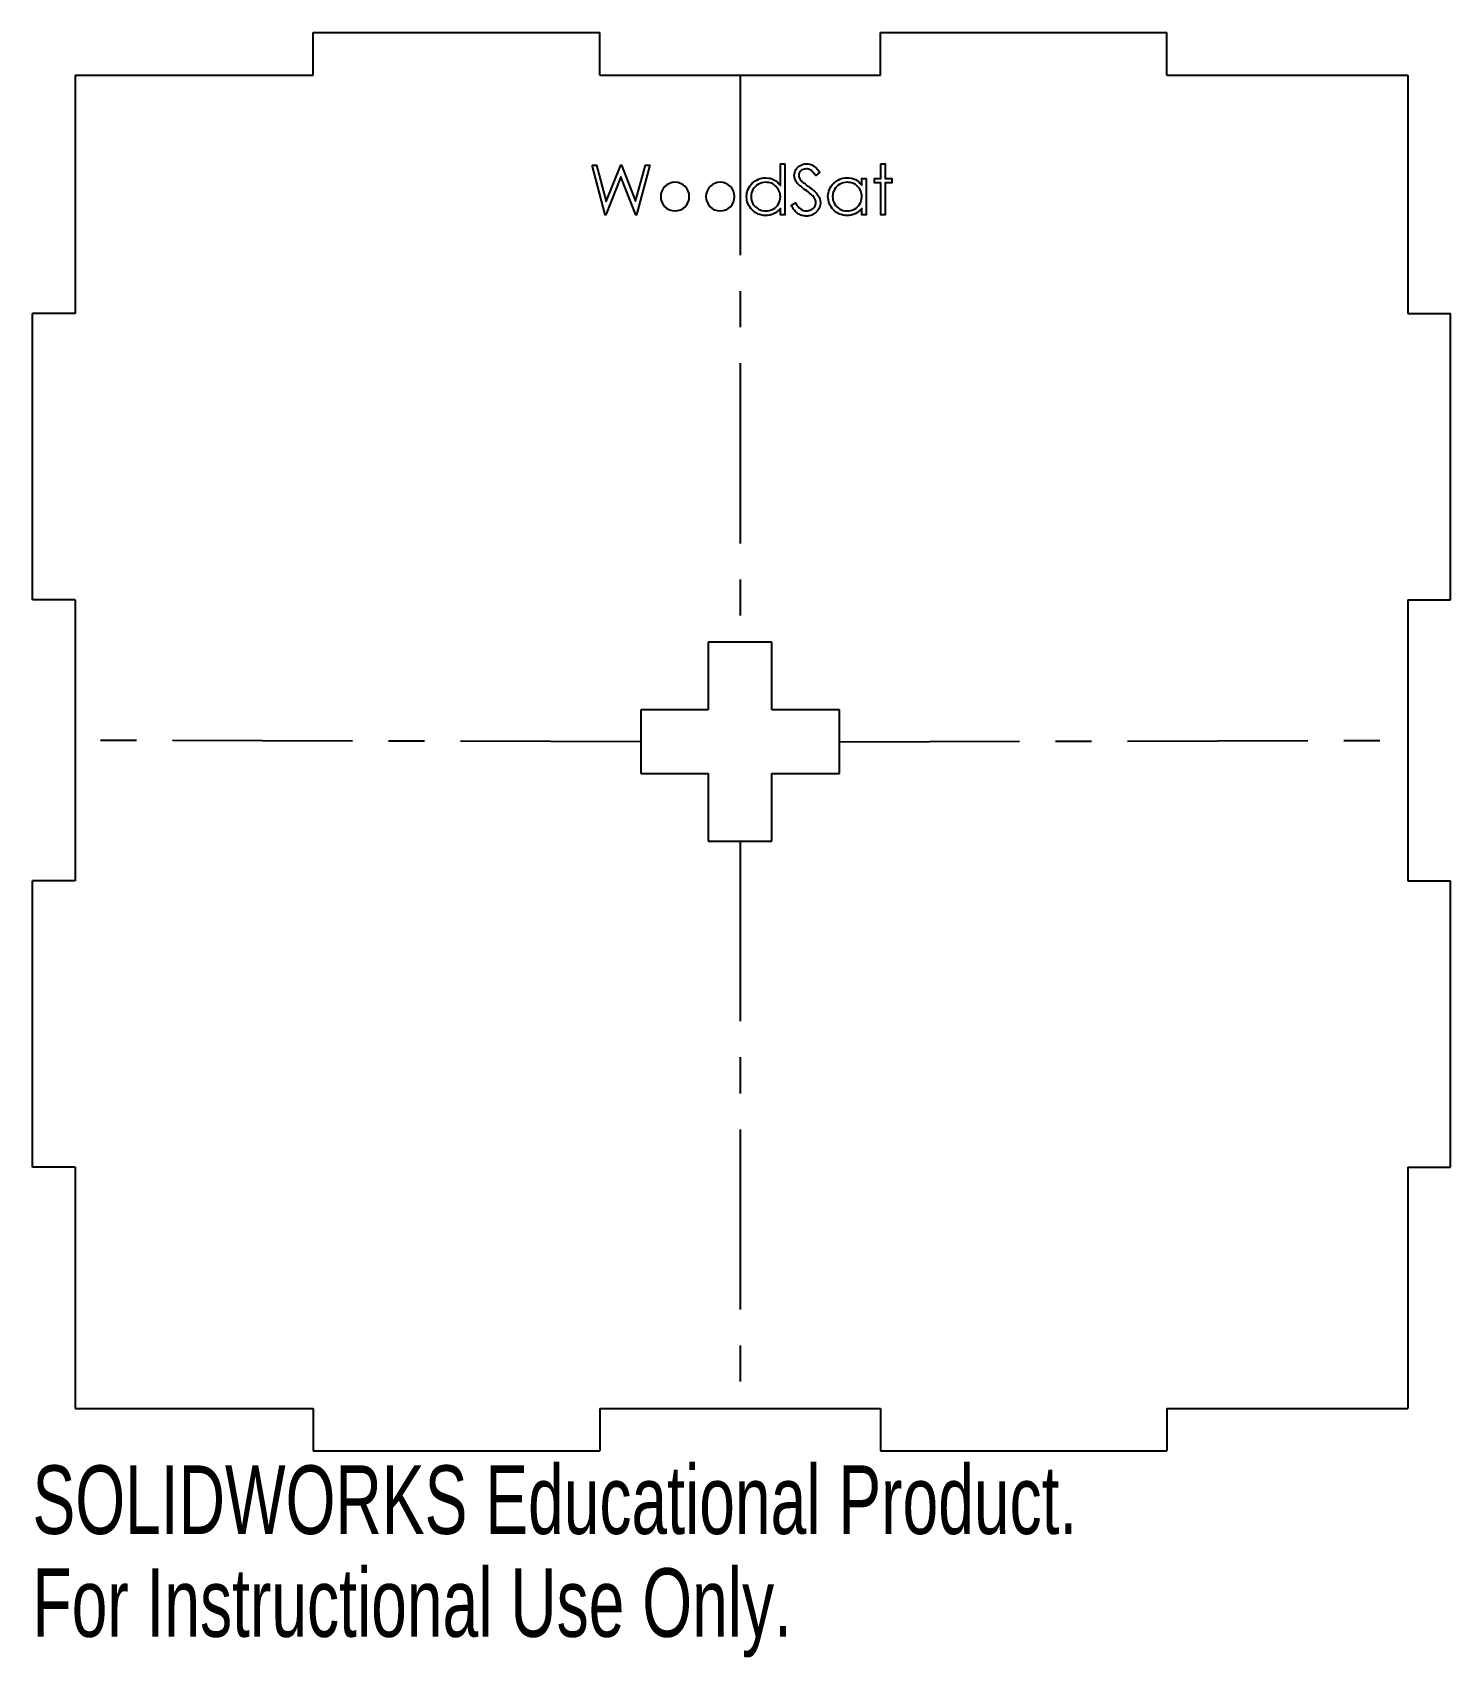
# Model space of a CAD drawing. Header units: millimetres. Extents: x 0 to 100, y -15 to 100.
import ezdxf

# ---------------------------------------------------------------- set-up
doc = ezdxf.new("R2010")
doc.units = ezdxf.units.MM
doc.linetypes.add('CENTERX2', pattern=[20.32, 12.7, -2.54, 2.54, -2.54])
doc.styles.add('SLDTEXTSTYLE0', font='TXT', dxfattribs={"width": 0.7})

msp = doc.modelspace()

# ---------------------------------------------------------------- linework, layer by layer
at = {"color": 7, "linetype": 'Continuous', "lineweight": 25}
for p, q in [((19.8, 97), (19.8, 100)), ((19.8, 100), (40, 100)), ((40, 97), (40, 100)), ((59.8, 97), (59.8, 100)), ((59.8, 100), (80, 100)), ((80, 97), (80, 100)), ((3, 97), (3, 80.2)), ((3, 97), (19.8, 97)), ((40, 97), (59.8, 97)), ((80, 97), (97, 97)), ((97, 97), (97, 80.2)), ((0, 60), (0, 80.2)), ((3, 80.2), (0, 80.2)), ((97, 80.2), (100, 80.2)), ((100, 60), (100, 80.2)), ((3, 60), (0, 60)), ((3, 60), (3, 40.2)), ((97, 60), (100, 60)), ((97, 60), (97, 40.2)), ((52.15, 57.01), (47.65, 57.01)), ((47.65, 57.01), (47.65, 52.25)), ((52.15, 52.25), (52.15, 57.01)), ((47.65, 52.25), (42.89, 52.25)), ((42.89, 52.25), (42.89, 47.75)), ((56.91, 52.25), (52.15, 52.25)), ((56.91, 47.75), (56.91, 52.25)), ((42.89, 47.75), (47.65, 47.75)), ((47.65, 47.75), (47.65, 42.99)), ((52.15, 42.99), (52.15, 47.75)), ((52.15, 47.75), (56.91, 47.75)), ((47.65, 42.99), (52.15, 42.99)), ((0, 20), (0, 40.2)), ((3, 40.2), (0, 40.2)), ((97, 40.2), (100, 40.2)), ((100, 20), (100, 40.2)), ((3, 20), (0, 20)), ((3, 20), (3, 3)), ((97, 20), (100, 20)), ((97, 20), (97, 3)), ((3, 3), (19.8, 3)), ((19.8, 3), (19.8, 0)), ((40, 3), (59.8, 3)), ((40, 3), (40, 0)), ((59.8, 3), (59.8, 0)), ((80, 3), (97, 3)), ((80, 3), (80, 0)), ((19.8, 0), (40, 0)), ((59.8, 0), (80, 0))]:
    msp.add_line(p, q, dxfattribs=at)
at = {"color": 7, "linetype": 'CENTERX2'}
for p, q in [((49.9, 97), (49.9, 57.01)), ((42.89, 50), (3, 50.1)), ((56.91, 50), (97, 50.1)), ((49.9, 42.99), (49.9, 3))]:
    msp.add_line(p, q, dxfattribs=at)
at = {"color": 7, "linetype": 'Continuous'}
for p, q in [((45.31, 89.75), (45.31, 89.75)), ((48.5, 89.75), (48.5, 89.75))]:
    msp.add_line(p, q, dxfattribs=at)
at = {"color": 7, "linetype": 'Continuous', "flags": 128}
for points in [[(39.46, 90.65), (39.78, 90.65), (39.78, 90.65), (40.46, 88.08), (40.46, 88.08), (41.48, 90.65), (41.48, 90.65), (41.53, 90.65), (41.53, 90.65), (42.53, 88.1), (42.53, 88.1), (43.22, 90.65), (43.22, 90.65), (43.54, 90.65), (43.54, 90.65), (42.59, 87.15), (42.59, 87.15), (42.55, 87.15), (42.55, 87.15), (41.5, 89.83), (41.5, 89.83), (40.43, 87.15), (40.43, 87.15), (40.39, 87.15), (40.39, 87.15), (39.46, 90.65)], [(53.05, 90.74), (53.05, 87.15), (53.05, 87.15), (52.74, 87.15), (52.74, 87.15), (52.74, 87.59), (52.74, 87.59), (52.63, 87.47), (52.51, 87.37), (52.39, 87.29), (52.26, 87.22), (52.13, 87.17), (51.99, 87.13), (51.84, 87.11), (51.69, 87.11), (51.69, 87.11), (51.56, 87.11), (51.43, 87.13), (51.3, 87.16), (51.18, 87.2), (51.07, 87.26), (50.95, 87.32), (50.85, 87.4), (50.75, 87.49), (50.66, 87.59), (50.58, 87.7), (50.51, 87.81), (50.46, 87.92), (50.41, 88.04), (50.38, 88.17), (50.37, 88.3), (50.36, 88.44), (50.36, 88.44), (50.37, 88.57), (50.38, 88.7), (50.41, 88.82), (50.46, 88.94), (50.51, 89.05), (50.58, 89.16), (50.66, 89.27), (50.75, 89.37), (50.85, 89.46), (50.96, 89.54), (51.07, 89.6), (51.19, 89.66), (51.31, 89.7), (51.44, 89.73), (51.57, 89.75), (51.7, 89.75), (51.7, 89.75), (51.86, 89.74), (52.01, 89.72), (52.15, 89.68), (52.28, 89.62), (52.41, 89.54), (52.53, 89.45), (52.63, 89.34), (52.74, 89.21), (52.74, 89.21), (52.74, 90.74), (52.74, 90.74), (53.05, 90.74)], [(53.5, 87.83), (53.8, 88), (53.8, 88), (53.88, 87.87), (53.97, 87.75), (54.06, 87.65), (54.15, 87.57), (54.25, 87.5), (54.35, 87.46), (54.46, 87.43), (54.56, 87.42), (54.56, 87.42), (54.66, 87.42), (54.75, 87.44), (54.83, 87.47), (54.91, 87.5), (54.99, 87.55), (55.06, 87.6), (55.12, 87.66), (55.16, 87.72), (55.2, 87.79), (55.23, 87.86), (55.24, 87.94), (55.25, 88.01), (55.25, 88.01), (55.24, 88.1), (55.22, 88.19), (55.18, 88.27), (55.12, 88.36), (55.12, 88.36), (55.08, 88.42), (55.02, 88.48), (54.95, 88.54), (54.88, 88.61), (54.8, 88.68), (54.71, 88.76), (54.6, 88.83), (54.49, 88.91), (54.49, 88.91), (54.38, 88.99), (54.28, 89.07), (54.2, 89.14), (54.12, 89.2), (54.05, 89.26), (54, 89.31), (53.95, 89.35), (53.92, 89.39), (53.92, 89.39), (53.87, 89.45), (53.83, 89.52), (53.8, 89.58), (53.77, 89.65), (53.75, 89.71), (53.74, 89.78), (53.73, 89.85), (53.72, 89.92), (53.72, 89.92), (53.73, 90.03), (53.75, 90.14), (53.79, 90.24), (53.84, 90.34), (53.9, 90.43), (53.97, 90.51), (54.05, 90.57), (54.15, 90.63), (54.25, 90.68), (54.36, 90.71), (54.47, 90.73), (54.59, 90.74), (54.59, 90.74), (54.71, 90.73), (54.83, 90.71), (54.95, 90.67), (55.06, 90.61), (55.11, 90.58), (55.17, 90.54), (55.22, 90.49), (55.28, 90.43), (55.34, 90.37), (55.4, 90.3), (55.46, 90.23), (55.52, 90.15), (55.52, 90.15), (55.24, 89.93), (55.24, 89.93), (55.18, 90), (55.13, 90.06), (55.09, 90.11), (55.04, 90.16), (55, 90.2), (54.95, 90.24), (54.91, 90.27), (54.88, 90.29), (54.8, 90.33), (54.72, 90.36), (54.64, 90.38), (54.55, 90.38), (54.55, 90.38), (54.44, 90.37), (54.35, 90.35), (54.26, 90.31), (54.18, 90.25), (54.12, 90.19), (54.07, 90.11), (54.05, 90.03), (54.04, 89.94), (54.04, 89.94), (54.04, 89.88), (54.05, 89.83), (54.07, 89.77), (54.09, 89.72), (54.12, 89.66), (54.16, 89.61), (54.21, 89.55), (54.27, 89.49), (54.27, 89.49), (54.29, 89.47), (54.33, 89.44), (54.37, 89.41), (54.42, 89.37), (54.49, 89.32), (54.56, 89.26), (54.64, 89.2), (54.74, 89.14), (54.74, 89.14), (54.85, 89.05), (54.96, 88.97), (55.05, 88.89), (55.14, 88.82), (55.21, 88.74), (55.28, 88.67), (55.34, 88.6), (55.39, 88.54), (55.47, 88.4), (55.52, 88.27), (55.55, 88.14), (55.56, 88.01), (55.56, 88.01), (55.56, 87.91), (55.55, 87.82), (55.52, 87.74), (55.49, 87.65), (55.45, 87.57), (55.4, 87.49), (55.34, 87.41), (55.27, 87.34), (55.2, 87.28), (55.12, 87.22), (55.04, 87.17), (54.95, 87.13), (54.86, 87.1), (54.76, 87.08), (54.67, 87.06), (54.56, 87.06), (54.56, 87.06), (54.49, 87.06), (54.41, 87.07), (54.33, 87.09), (54.26, 87.1), (54.19, 87.13), (54.12, 87.16), (54.05, 87.2), (53.98, 87.24), (53.92, 87.28), (53.85, 87.34), (53.79, 87.4), (53.73, 87.47), (53.67, 87.55), (53.61, 87.63), (53.56, 87.73), (53.5, 87.83)], [(59.83, 90.74), (60.14, 90.74), (60.14, 90.74), (60.14, 89.71), (60.14, 89.71), (60.59, 89.71), (60.59, 89.71), (60.59, 89.39), (60.59, 89.39), (60.14, 89.39), (60.14, 89.39), (60.14, 87.15), (60.14, 87.15), (59.83, 87.15), (59.83, 87.15), (59.83, 89.39), (59.83, 89.39), (59.38, 89.39), (59.38, 89.39), (59.38, 89.71), (59.38, 89.71), (59.83, 89.71), (59.83, 89.71), (59.83, 90.74)], [(51.71, 89.44), (51.57, 89.43), (51.44, 89.41), (51.31, 89.36), (51.19, 89.31), (51.08, 89.23), (50.98, 89.15), (50.89, 89.05), (50.81, 88.94), (50.75, 88.82), (50.71, 88.69), (50.68, 88.56), (50.67, 88.43), (50.67, 88.43), (50.68, 88.3), (50.71, 88.17), (50.75, 88.05), (50.81, 87.93), (50.89, 87.81), (50.98, 87.71), (51.08, 87.63), (51.19, 87.55), (51.31, 87.49), (51.44, 87.45), (51.57, 87.43), (51.7, 87.42), (51.7, 87.42), (51.84, 87.43), (51.97, 87.45), (52.1, 87.49), (52.23, 87.55), (52.34, 87.62), (52.44, 87.71), (52.53, 87.8), (52.6, 87.91), (52.66, 88.03), (52.7, 88.15), (52.73, 88.28), (52.74, 88.42), (52.74, 88.42), (52.73, 88.53), (52.72, 88.63), (52.7, 88.73), (52.66, 88.82), (52.62, 88.91), (52.57, 88.99), (52.51, 89.07), (52.44, 89.15), (52.36, 89.22), (52.28, 89.28), (52.2, 89.33), (52.11, 89.37), (52.01, 89.4), (51.92, 89.42), (51.81, 89.43), (51.71, 89.44)], [(58.79, 89.71), (58.79, 87.15), (58.79, 87.15), (58.48, 87.15), (58.48, 87.15), (58.48, 87.59), (58.48, 87.59), (58.37, 87.47), (58.26, 87.37), (58.14, 87.29), (58.01, 87.22), (57.87, 87.17), (57.73, 87.13), (57.59, 87.11), (57.44, 87.11), (57.44, 87.11), (57.3, 87.11), (57.17, 87.13), (57.04, 87.16), (56.92, 87.2), (56.81, 87.26), (56.7, 87.32), (56.59, 87.4), (56.49, 87.49), (56.4, 87.59), (56.32, 87.7), (56.26, 87.81), (56.2, 87.92), (56.16, 88.04), (56.13, 88.17), (56.11, 88.3), (56.1, 88.44), (56.1, 88.44), (56.11, 88.57), (56.13, 88.7), (56.16, 88.82), (56.2, 88.94), (56.26, 89.05), (56.32, 89.16), (56.4, 89.27), (56.5, 89.37), (56.6, 89.46), (56.7, 89.54), (56.81, 89.6), (56.93, 89.66), (57.05, 89.7), (57.18, 89.73), (57.31, 89.75), (57.45, 89.75), (57.45, 89.75), (57.6, 89.75), (57.75, 89.72), (57.89, 89.68), (58.03, 89.63), (58.15, 89.56), (58.27, 89.47), (58.38, 89.36), (58.48, 89.23), (58.48, 89.23), (58.48, 89.71), (58.48, 89.71), (58.79, 89.71)], [(57.45, 89.44), (57.31, 89.43), (57.18, 89.41), (57.05, 89.36), (56.93, 89.31), (56.82, 89.23), (56.72, 89.15), (56.63, 89.05), (56.56, 88.94), (56.5, 88.82), (56.45, 88.69), (56.43, 88.56), (56.42, 88.43), (56.42, 88.43), (56.43, 88.3), (56.45, 88.17), (56.5, 88.05), (56.56, 87.93), (56.63, 87.81), (56.72, 87.71), (56.82, 87.63), (56.94, 87.55), (57.06, 87.49), (57.18, 87.45), (57.31, 87.43), (57.45, 87.42), (57.45, 87.42), (57.58, 87.43), (57.72, 87.45), (57.84, 87.49), (57.97, 87.55), (58.08, 87.62), (58.19, 87.71), (58.27, 87.8), (58.35, 87.91), (58.41, 88.03), (58.45, 88.15), (58.47, 88.28), (58.48, 88.42), (58.48, 88.42), (58.48, 88.53), (58.46, 88.63), (58.44, 88.73), (58.41, 88.82), (58.36, 88.91), (58.31, 88.99), (58.25, 89.07), (58.18, 89.15), (58.11, 89.22), (58.03, 89.28), (57.94, 89.33), (57.85, 89.37), (57.76, 89.4), (57.66, 89.42), (57.56, 89.43), (57.45, 89.44)]]:
    msp.add_lwpolyline(points, dxfattribs=at)
at = {"color": 7, "linetype": 'Continuous'}
for centre, start, end in [((45.31, 88.43), 90.0004, 89.9996), ((48.5, 88.43), 90.0003, 89.9997)]:
    msp.add_arc(centre, 1.01, start, end, dxfattribs=at)

# ---------------------------------------------------------------- texts
at = {"color": 7, "linetype": 'Continuous', "char_height": 4.8336, "attachment_point": 1, "style": 'SLDTEXTSTYLE0'}
for s, insert in [('SOLIDWORKS Educational Product.', (0, -1.02)), ('For Instructional Use Only.', (0, -8.27))]:
    msp.add_mtext(s, dxfattribs=dict(at, insert=insert))

doc.saveas('drawing.dxf')
